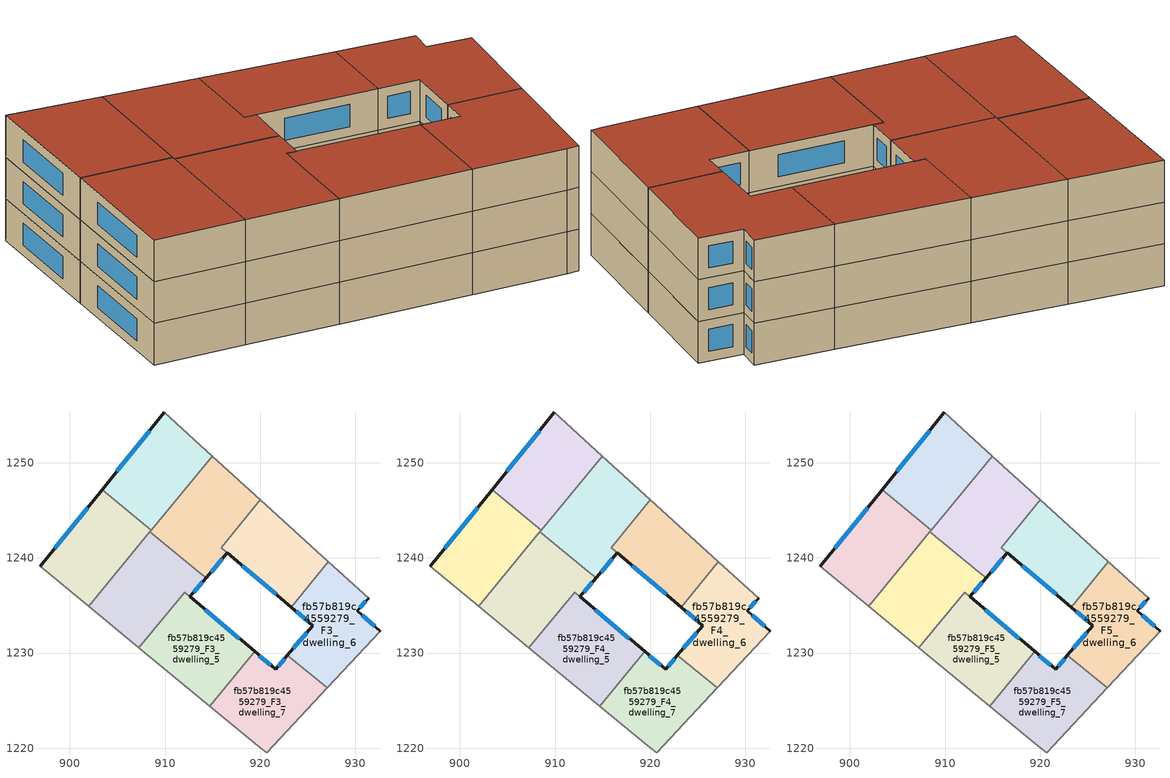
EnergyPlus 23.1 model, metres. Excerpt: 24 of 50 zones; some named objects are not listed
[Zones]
fb57b819c4559279_F3_dwelling_0
 floor to fb57b819c4559279_F2_dwelling_0 (EU_floor_Construction): 914.97,1250.72 908.56,1242.93 903.38,1247.19 909.94,1255.3 z9
 wall outside (EU_wall_Construction): 909.94,1255.3 903.38,1247.19 z9:12
 wall to fb57b819c4559279_F3_dwelling_1 (EU_wall_Construction): 903.38,1247.19 908.56,1242.93 z9:12
 wall adiabatic (EU_wall_Construction): 914.97,1250.72 909.94,1255.3 z9:12
 wall to fb57b819c4559279_F3_dwelling_2 (EU_wall_Construction): 908.56,1242.93 914.97,1250.72 z9:12
 window (EU_Window_Construction): 908.4,1253.4 904.92,1249.1 z9.7:11.3
fb57b819c4559279_F3_dwelling_1
 floor to fb57b819c4559279_F2_dwelling_1 (EU_floor_Construction): 908.56,1242.93 901.96,1234.91 896.85,1239.11 903.38,1247.19 z9
 wall outside (EU_wall_Construction): 903.38,1247.19 896.85,1239.11 z9:12
 wall adiabatic (EU_wall_Construction): 896.85,1239.11 901.96,1234.91 z9:12
 wall to fb57b819c4559279_F3_dwelling_3 (EU_wall_Construction): 901.96,1234.91 908.41,1242.75 z9:12
 wall to fb57b819c4559279_F3_dwelling_2 (EU_wall_Construction): 908.41,1242.75 908.56,1242.93 z9:12
 window (EU_Window_Construction): 901.85,1245.29 898.38,1241 z9.7:11.3
fb57b819c4559279_F3_dwelling_2
 floor to fb57b819c4559279_F2_dwelling_2 (EU_floor_Construction): 920.02,1246.11 915.89,1241.09 916.55,1240.53 914.3,1237.9 908.41,1242.75 914.97,1250.72 z9
 wall outside (EU_wall_Construction): 914.3,1237.9 916.55,1240.53 z9:12
 wall adiabatic (EU_wall_Construction): 920.02,1246.11 914.97,1250.72 z9:12
 wall to fb57b819c4559279_F3_dwelling_3 (EU_wall_Construction): 908.41,1242.75 913.68,1238.42 / 913.68,1238.41 914.3,1237.9 z9:12
 wall to fb57b819c4559279_F3_dwelling_4 (EU_wall_Construction): 915.89,1241.1 920.02,1246.11 / 916.55,1240.53 915.89,1241.09 z9:12
 window (EU_Window_Construction): 914.83,1238.52 916.03,1239.91 z9.7:11.3
fb57b819c4559279_F3_dwelling_3
 floor to fb57b819c4559279_F2_dwelling_3 (EU_floor_Construction): 914.3,1237.9 912.62,1235.93 912.04,1236.42 907.23,1230.58 901.96,1234.91 908.41,1242.75 z9
 wall outside (EU_wall_Construction): 912.62,1235.93 914.3,1237.9 z9:12
 wall to fb57b819c4559279_F3_dwelling_5 (EU_wall_Construction): 907.23,1230.58 912.04,1236.42 912.62,1235.93 z9:12
 wall adiabatic (EU_wall_Construction): 901.96,1234.91 907.23,1230.58 z9:12
 window (EU_Window_Construction): 913.01,1236.39 913.91,1237.44 z9.7:11.3
fb57b819c4559279_F3_dwelling_4
 floor to fb57b819c4559279_F2_dwelling_4 (EU_floor_Construction): 927.16,1239.6 923.25,1234.84 916.56,1240.52 915.89,1241.1 920.02,1246.11 z9
 wall outside (EU_wall_Construction): 916.56,1240.52 923.25,1234.84 z9:12
 wall adiabatic (EU_wall_Construction): 927.16,1239.6 920.02,1246.11 z9:12
 wall to fb57b819c4559279_F3_dwelling_6 (EU_wall_Construction): 923.25,1234.84 927.16,1239.6 z9:12
 window (EU_Window_Construction): 918.13,1239.19 921.68,1236.18 z9.7:11.3
fb57b819c4559279_F3_dwelling_5
 floor to fb57b819c4559279_F2_dwelling_5 (EU_floor_Construction): 919.41,1230.17 919.25,1229.97 914.69,1224.43 907.23,1230.58 912.04,1236.42 z9
 wall outside (EU_wall_Construction): 919.41,1230.17 912.62,1235.93 z9:12
 wall adiabatic (EU_wall_Construction): 907.23,1230.58 914.69,1224.43 z9:12
 wall to fb57b819c4559279_F3_dwelling_7 (EU_wall_Construction): 914.69,1224.43 919.25,1229.97 919.41,1230.17 z9:12
 window (EU_Window_Construction): 917.81,1231.52 914.22,1234.58 z9.7:11.3
fb57b819c4559279_F3_dwelling_6
 floor to fb57b819c4559279_F2_dwelling_6 (EU_floor_Construction): 931.39,1235.74 930.18,1234.46 932.6,1232.31 927.03,1226.34 922.87,1229.76 925.54,1232.9 923.25,1234.84 927.16,1239.6 z9
 wall outside (EU_wall_Construction): 923.25,1234.84 925.54,1232.9 922.87,1229.76 / 932.6,1232.31 930.18,1234.46 931.39,1235.74 z9:12
 wall adiabatic (EU_wall_Construction): 931.39,1235.74 927.16,1239.6 / 927.03,1226.34 932.6,1232.31 z9:12
 wall to fb57b819c4559279_F3_dwelling_7 (EU_wall_Construction): 922.87,1229.76 927.03,1226.34 z9:12
 window (EU_Window_Construction): 924.92,1232.16 923.5,1230.5 / 923.79,1234.38 925,1233.35 / 930.46,1234.76 931.11,1235.44 / 932.03,1232.81 930.75,1233.95 z9.7:11.3
fb57b819c4559279_F3_dwelling_7
 floor to fb57b819c4559279_F2_dwelling_7 (EU_floor_Construction): 927.03,1226.34 920.7,1219.54 919.99,1220.07 914.69,1224.43 919.41,1230.17 921.61,1228.29 922.87,1229.76 z9
 wall outside (EU_wall_Construction): 922.87,1229.76 921.61,1228.29 919.41,1230.17 z9:12
 wall adiabatic (EU_wall_Construction): 914.69,1224.43 919.99,1220.07 920.7,1219.54 927.03,1226.34 z9:12
 window (EU_Window_Construction): 921.1,1228.73 919.92,1229.73 / 922.58,1229.42 921.91,1228.64 z9.7:11.3
fb57b819c4559279_F4_dwelling_0
 floor to fb57b819c4559279_F3_dwelling_0 (EU_floor_Construction): 914.97,1250.72 908.56,1242.93 903.38,1247.19 909.94,1255.3 z12
 wall outside (EU_wall_Construction): 909.94,1255.3 903.38,1247.19 z12:15
 wall to fb57b819c4559279_F4_dwelling_1 (EU_wall_Construction): 903.38,1247.19 908.56,1242.93 z12:15
 wall adiabatic (EU_wall_Construction): 914.97,1250.72 909.94,1255.3 z12:15
 wall to fb57b819c4559279_F4_dwelling_2 (EU_wall_Construction): 908.56,1242.93 914.97,1250.72 z12:15
 window (EU_Window_Construction): 908.4,1253.4 904.92,1249.1 z12.7:14.3
fb57b819c4559279_F4_dwelling_1
 floor to fb57b819c4559279_F3_dwelling_1 (EU_floor_Construction): 908.56,1242.93 901.96,1234.91 896.85,1239.11 903.38,1247.19 z12
 wall outside (EU_wall_Construction): 903.38,1247.19 896.85,1239.11 z12:15
 wall adiabatic (EU_wall_Construction): 896.85,1239.11 901.96,1234.91 z12:15
 wall to fb57b819c4559279_F4_dwelling_3 (EU_wall_Construction): 901.96,1234.91 908.41,1242.75 z12:15
 wall to fb57b819c4559279_F4_dwelling_2 (EU_wall_Construction): 908.41,1242.75 908.56,1242.93 z12:15
 window (EU_Window_Construction): 901.85,1245.29 898.38,1241 z12.7:14.3
fb57b819c4559279_F4_dwelling_2
 floor to fb57b819c4559279_F3_dwelling_2 (EU_floor_Construction): 920.02,1246.11 915.89,1241.09 916.55,1240.53 914.3,1237.9 908.41,1242.75 914.97,1250.72 z12
 wall outside (EU_wall_Construction): 914.3,1237.9 916.55,1240.53 z12:15
 wall adiabatic (EU_wall_Construction): 920.02,1246.11 914.97,1250.72 z12:15
 wall to fb57b819c4559279_F4_dwelling_3 (EU_wall_Construction): 908.41,1242.75 913.68,1238.42 / 913.68,1238.41 914.3,1237.9 z12:15
 wall to fb57b819c4559279_F4_dwelling_4 (EU_wall_Construction): 915.89,1241.1 920.02,1246.11 / 916.55,1240.53 915.89,1241.09 z12:15
 window (EU_Window_Construction): 914.83,1238.52 916.03,1239.91 z12.7:14.3
fb57b819c4559279_F4_dwelling_3
 floor to fb57b819c4559279_F3_dwelling_3 (EU_floor_Construction): 914.3,1237.9 912.62,1235.93 912.04,1236.42 907.23,1230.58 901.96,1234.91 908.41,1242.75 z12
 wall outside (EU_wall_Construction): 912.62,1235.93 914.3,1237.9 z12:15
 wall to fb57b819c4559279_F4_dwelling_5 (EU_wall_Construction): 907.23,1230.58 912.04,1236.42 912.62,1235.93 z12:15
 wall adiabatic (EU_wall_Construction): 901.96,1234.91 907.23,1230.58 z12:15
 window (EU_Window_Construction): 913.01,1236.39 913.91,1237.44 z12.7:14.3
fb57b819c4559279_F4_dwelling_4
 floor to fb57b819c4559279_F3_dwelling_4 (EU_floor_Construction): 927.16,1239.6 923.25,1234.84 916.56,1240.52 915.89,1241.1 920.02,1246.11 z12
 wall outside (EU_wall_Construction): 916.56,1240.52 923.25,1234.84 z12:15
 wall adiabatic (EU_wall_Construction): 927.16,1239.6 920.02,1246.11 z12:15
 wall to fb57b819c4559279_F4_dwelling_6 (EU_wall_Construction): 923.25,1234.84 927.16,1239.6 z12:15
 window (EU_Window_Construction): 918.13,1239.19 921.68,1236.18 z12.7:14.3
fb57b819c4559279_F4_dwelling_5
 floor to fb57b819c4559279_F3_dwelling_5 (EU_floor_Construction): 919.41,1230.17 919.25,1229.97 914.69,1224.43 907.23,1230.58 912.04,1236.42 z12
 wall outside (EU_wall_Construction): 919.41,1230.17 912.62,1235.93 z12:15
 wall adiabatic (EU_wall_Construction): 907.23,1230.58 914.69,1224.43 z12:15
 wall to fb57b819c4559279_F4_dwelling_7 (EU_wall_Construction): 914.69,1224.43 919.25,1229.97 919.41,1230.17 z12:15
 window (EU_Window_Construction): 917.81,1231.52 914.22,1234.58 z12.7:14.3
fb57b819c4559279_F4_dwelling_6
 floor to fb57b819c4559279_F3_dwelling_6 (EU_floor_Construction): 931.39,1235.74 930.18,1234.46 932.6,1232.31 927.03,1226.34 922.87,1229.76 925.54,1232.9 923.25,1234.84 927.16,1239.6 z12
 wall outside (EU_wall_Construction): 923.25,1234.84 925.54,1232.9 922.87,1229.76 / 932.6,1232.31 930.18,1234.46 931.39,1235.74 z12:15
 wall adiabatic (EU_wall_Construction): 931.39,1235.74 927.16,1239.6 / 927.03,1226.34 932.6,1232.31 z12:15
 wall to fb57b819c4559279_F4_dwelling_7 (EU_wall_Construction): 922.87,1229.76 927.03,1226.34 z12:15
 window (EU_Window_Construction): 924.92,1232.16 923.5,1230.5 / 923.79,1234.38 925,1233.35 / 930.46,1234.76 931.11,1235.44 / 932.03,1232.81 930.75,1233.95 z12.7:14.3
fb57b819c4559279_F4_dwelling_7
 floor to fb57b819c4559279_F3_dwelling_7 (EU_floor_Construction): 927.03,1226.34 920.7,1219.54 919.99,1220.07 914.69,1224.43 919.41,1230.17 921.61,1228.29 922.87,1229.76 z12
 wall outside (EU_wall_Construction): 922.87,1229.76 921.61,1228.29 919.41,1230.17 z12:15
 wall adiabatic (EU_wall_Construction): 914.69,1224.43 919.99,1220.07 920.7,1219.54 927.03,1226.34 z12:15
 window (EU_Window_Construction): 921.1,1228.73 919.92,1229.73 / 922.58,1229.42 921.91,1228.64 z12.7:14.3
fb57b819c4559279_F5_dwelling_0
 floor to fb57b819c4559279_F4_dwelling_0 (EU_floor_Construction): 914.97,1250.72 908.56,1242.93 903.38,1247.19 909.94,1255.3 z15
 wall outside (EU_wall_Construction): 909.94,1255.3 903.38,1247.19 z15:18
 wall to fb57b819c4559279_F5_dwelling_1 (EU_wall_Construction): 903.38,1247.19 908.56,1242.93 z15:18
 wall adiabatic (EU_wall_Construction): 914.97,1250.72 909.94,1255.3 z15:18
 wall to fb57b819c4559279_F5_dwelling_2 (EU_wall_Construction): 908.56,1242.93 914.97,1250.72 z15:18
 window (EU_Window_Construction): 908.4,1253.4 904.92,1249.1 z15.7:17.3
 roof outside (EU_roof_Construction): 908.56,1242.93 914.97,1250.72 909.94,1255.3 903.38,1247.19 z18
fb57b819c4559279_F5_dwelling_1
 floor to fb57b819c4559279_F4_dwelling_1 (EU_floor_Construction): 908.56,1242.93 901.96,1234.91 896.85,1239.11 903.38,1247.19 z15
 wall outside (EU_wall_Construction): 903.38,1247.19 896.85,1239.11 z15:18
 wall adiabatic (EU_wall_Construction): 896.85,1239.11 901.96,1234.91 z15:18
 wall to fb57b819c4559279_F5_dwelling_3 (EU_wall_Construction): 901.96,1234.91 908.41,1242.75 z15:18
 wall to fb57b819c4559279_F5_dwelling_2 (EU_wall_Construction): 908.41,1242.75 908.56,1242.93 z15:18
 window (EU_Window_Construction): 901.85,1245.29 898.38,1241 z15.7:17.3
 roof outside (EU_roof_Construction): 901.96,1234.91 908.56,1242.93 903.38,1247.19 896.85,1239.11 z18
fb57b819c4559279_F5_dwelling_2
 floor to fb57b819c4559279_F4_dwelling_2 (EU_floor_Construction): 920.02,1246.11 915.89,1241.09 916.55,1240.53 914.3,1237.9 908.41,1242.75 914.97,1250.72 z15
 wall outside (EU_wall_Construction): 914.3,1237.9 916.55,1240.53 z15:18
 wall adiabatic (EU_wall_Construction): 920.02,1246.11 914.97,1250.72 z15:18
 wall to fb57b819c4559279_F5_dwelling_3 (EU_wall_Construction): 908.41,1242.75 913.68,1238.42 / 913.68,1238.41 914.3,1237.9 z15:18
 wall to fb57b819c4559279_F5_dwelling_4 (EU_wall_Construction): 915.89,1241.1 920.02,1246.11 / 916.55,1240.53 915.89,1241.09 z15:18
 window (EU_Window_Construction): 914.83,1238.52 916.03,1239.91 z15.7:17.3
 roof outside (EU_roof_Construction): 916.55,1240.53 915.89,1241.09 920.02,1246.11 914.97,1250.72 908.41,1242.75 914.3,1237.9 z18
fb57b819c4559279_F5_dwelling_3
 floor to fb57b819c4559279_F4_dwelling_3 (EU_floor_Construction): 914.3,1237.9 912.62,1235.93 912.04,1236.42 907.23,1230.58 901.96,1234.91 908.41,1242.75 z15
 wall outside (EU_wall_Construction): 912.62,1235.93 914.3,1237.9 z15:18
 wall to fb57b819c4559279_F5_dwelling_5 (EU_wall_Construction): 907.23,1230.58 912.04,1236.42 912.62,1235.93 z15:18
 wall adiabatic (EU_wall_Construction): 901.96,1234.91 907.23,1230.58 z15:18
 window (EU_Window_Construction): 913.01,1236.39 913.91,1237.44 z15.7:17.3
 roof outside (EU_roof_Construction): 912.62,1235.93 914.3,1237.9 908.41,1242.75 901.96,1234.91 907.23,1230.58 912.04,1236.42 z18
fb57b819c4559279_F5_dwelling_4
 floor to fb57b819c4559279_F4_dwelling_4 (EU_floor_Construction): 927.16,1239.6 923.25,1234.84 916.56,1240.52 915.89,1241.1 920.02,1246.11 z15
 wall outside (EU_wall_Construction): 916.56,1240.52 923.25,1234.84 z15:18
 wall adiabatic (EU_wall_Construction): 927.16,1239.6 920.02,1246.11 z15:18
 wall to fb57b819c4559279_F5_dwelling_6 (EU_wall_Construction): 923.25,1234.84 927.16,1239.6 z15:18
 window (EU_Window_Construction): 918.13,1239.19 921.68,1236.18 z15.7:17.3
 roof outside (EU_roof_Construction): 923.25,1234.84 927.16,1239.6 920.02,1246.11 915.89,1241.1 916.56,1240.52 z18
fb57b819c4559279_F5_dwelling_5
 floor to fb57b819c4559279_F4_dwelling_5 (EU_floor_Construction): 919.41,1230.17 919.25,1229.97 914.69,1224.43 907.23,1230.58 912.04,1236.42 z15
 wall outside (EU_wall_Construction): 919.41,1230.17 912.62,1235.93 z15:18
 wall adiabatic (EU_wall_Construction): 907.23,1230.58 914.69,1224.43 z15:18
 wall to fb57b819c4559279_F5_dwelling_7 (EU_wall_Construction): 914.69,1224.43 919.25,1229.97 919.41,1230.17 z15:18
 window (EU_Window_Construction): 917.81,1231.52 914.22,1234.58 z15.7:17.3
 roof outside (EU_roof_Construction): 914.69,1224.43 919.25,1229.97 919.41,1230.17 912.04,1236.42 907.23,1230.58 z18
fb57b819c4559279_F5_dwelling_6
 floor to fb57b819c4559279_F4_dwelling_6 (EU_floor_Construction): 931.39,1235.74 930.18,1234.46 932.6,1232.31 927.03,1226.34 922.87,1229.76 925.54,1232.9 923.25,1234.84 927.16,1239.6 z15
 wall outside (EU_wall_Construction): 923.25,1234.84 925.54,1232.9 922.87,1229.76 / 932.6,1232.31 930.18,1234.46 931.39,1235.74 z15:18
 wall adiabatic (EU_wall_Construction): 931.39,1235.74 927.16,1239.6 / 927.03,1226.34 932.6,1232.31 z15:18
 wall to fb57b819c4559279_F5_dwelling_7 (EU_wall_Construction): 922.87,1229.76 927.03,1226.34 z15:18
 window (EU_Window_Construction): 924.92,1232.16 923.5,1230.5 / 923.79,1234.38 925,1233.35 / 930.46,1234.76 931.11,1235.44 / 932.03,1232.81 930.75,1233.95 z15.7:17.3
 roof outside (EU_roof_Construction): 927.03,1226.34 932.6,1232.31 930.18,1234.46 931.39,1235.74 927.16,1239.6 923.25,1234.84 925.54,1232.9 922.87,1229.76 z18
fb57b819c4559279_F5_dwelling_7
 floor to fb57b819c4559279_F4_dwelling_7 (EU_floor_Construction): 927.03,1226.34 920.7,1219.54 919.99,1220.07 914.69,1224.43 919.41,1230.17 921.61,1228.29 922.87,1229.76 z15
 wall outside (EU_wall_Construction): 922.87,1229.76 921.61,1228.29 919.41,1230.17 z15:18
 wall adiabatic (EU_wall_Construction): 914.69,1224.43 919.99,1220.07 920.7,1219.54 927.03,1226.34 z15:18
 window (EU_Window_Construction): 921.1,1228.73 919.92,1229.73 / 922.58,1229.42 921.91,1228.64 z15.7:17.3
 roof outside (EU_roof_Construction): 920.7,1219.54 927.03,1226.34 922.87,1229.76 921.61,1228.29 919.41,1230.17 914.69,1224.43 919.99,1220.07 z18
[Building]
EU S2 Campaign: North Axis=0; Terrain=City; Solar Distribution=FullExterior
[Site:Location]
Budapest.Ferenc.Liszt.Intl.AP: Latitude=47.437; Longitude=19.256; Time Zone=1; Elevation=185
[SizingPeriod:WeatherFileDays]
AnnualSizingPeriod: Begin Month=1; Begin Day of Month=1; End Month=12; End Day of Month=31; Day of Week for Start Day=Monday; Use Weather File Daylight Saving Period=No; Use Weather File Rain and Snow Indicators=No
[MATERIAL]
EU_InternalMass_Material: Roughness=MediumRough; Thickness=0.1; Conductivity=1; Density=1800; Specific Heat=900; Thermal Absorptance=0.9; Solar Absorptance=0.7; Visible Absorptance=0.7
[MATERIAL:NOMASS] Roughness=MediumRough; Thermal Absorptance=0.9; Solar Absorptance=0.7; Visible Absorptance=0.7
Name | Thermal Resistance
EU_wall_NoMass | 0.832559
EU_roof_NoMass | 1.39638
EU_floor_NoMass | 0.872794
[WINDOWMATERIAL:SIMPLEGLAZINGSYSTEM]
EU_Window_SimpleGlazing: UFactor=2.79869; Solar Heat Gain Coefficient=0.75; Visible Transmittance=0.75
[CONSTRUCTION]
EU_wall_Construction: EU_wall_NoMass
EU_roof_Construction: EU_roof_NoMass
EU_floor_Construction: EU_floor_NoMass
EU_Window_Construction: EU_Window_SimpleGlazing
EU_InternalMass_Construction: EU_InternalMass_Material
[ZONE] Type=1; Multiplier=1; Ceiling Height=autocalculate; Floor Area=autocalculate; Part of Total Floor Area=Yes
Name | Volume
fb57b819c4559279_F3_dwelling_0; fb57b819c4559279_F4_dwelling_0; fb57b819c4559279_F5_dwelling_0; fb57b819c4559279_F3_dwelling_7; fb57b819c4559279_F4_dwelling_7; fb57b819c4559279_F5_dwelling_7 | 207.711
fb57b819c4559279_F3_dwelling_1; fb57b819c4559279_F4_dwelling_1; fb57b819c4559279_F5_dwelling_1 | 207.722
fb57b819c4559279_F3_dwelling_2; fb57b819c4559279_F4_dwelling_2; fb57b819c4559279_F5_dwelling_2 | 216.457
fb57b819c4559279_F3_dwelling_3; fb57b819c4559279_F4_dwelling_3; fb57b819c4559279_F5_dwelling_3 | 213.773
fb57b819c4559279_F3_dwelling_4; fb57b819c4559279_F4_dwelling_4; fb57b819c4559279_F5_dwelling_4 | 183.426
fb57b819c4559279_F3_dwelling_5; fb57b819c4559279_F4_dwelling_5; fb57b819c4559279_F5_dwelling_5 | 217.203
fb57b819c4559279_F3_dwelling_6; fb57b819c4559279_F4_dwelling_6; fb57b819c4559279_F5_dwelling_6 | 207.719
[INTERNALMASS] Construction=EU_InternalMass_Construction
Name | Zone or ZoneList | Surface Area
fb57b819c4559279_F3_dwelling_0_EU_InternalMass | fb57b819c4559279_F3_dwelling_0 | 69.2369
fb57b819c4559279_F3_dwelling_1_EU_InternalMass | fb57b819c4559279_F3_dwelling_1 | 69.2407
fb57b819c4559279_F3_dwelling_2_EU_InternalMass | fb57b819c4559279_F3_dwelling_2 | 72.1527
fb57b819c4559279_F3_dwelling_3_EU_InternalMass | fb57b819c4559279_F3_dwelling_3 | 71.2515
fb57b819c4559279_F3_dwelling_4_EU_InternalMass | fb57b819c4559279_F3_dwelling_4 | 61.1443
fb57b819c4559279_F3_dwelling_5_EU_InternalMass | fb57b819c4559279_F3_dwelling_5 | 72.4013
fb57b819c4559279_F3_dwelling_6_EU_InternalMass | fb57b819c4559279_F3_dwelling_6 | 69.2396
fb57b819c4559279_F3_dwelling_7_EU_InternalMass | fb57b819c4559279_F3_dwelling_7 | 69.2369
fb57b819c4559279_F4_dwelling_0_EU_InternalMass | fb57b819c4559279_F4_dwelling_0 | 69.2369
fb57b819c4559279_F4_dwelling_1_EU_InternalMass | fb57b819c4559279_F4_dwelling_1 | 69.2407
fb57b819c4559279_F4_dwelling_2_EU_InternalMass | fb57b819c4559279_F4_dwelling_2 | 72.1527
fb57b819c4559279_F4_dwelling_3_EU_InternalMass | fb57b819c4559279_F4_dwelling_3 | 71.2515
fb57b819c4559279_F4_dwelling_4_EU_InternalMass | fb57b819c4559279_F4_dwelling_4 | 61.1443
fb57b819c4559279_F4_dwelling_5_EU_InternalMass | fb57b819c4559279_F4_dwelling_5 | 72.4013
fb57b819c4559279_F4_dwelling_6_EU_InternalMass | fb57b819c4559279_F4_dwelling_6 | 69.2396
fb57b819c4559279_F4_dwelling_7_EU_InternalMass | fb57b819c4559279_F4_dwelling_7 | 69.2369
fb57b819c4559279_F5_dwelling_0_EU_InternalMass | fb57b819c4559279_F5_dwelling_0 | 69.2369
fb57b819c4559279_F5_dwelling_1_EU_InternalMass | fb57b819c4559279_F5_dwelling_1 | 69.2407
fb57b819c4559279_F5_dwelling_2_EU_InternalMass | fb57b819c4559279_F5_dwelling_2 | 72.1527
fb57b819c4559279_F5_dwelling_3_EU_InternalMass | fb57b819c4559279_F5_dwelling_3 | 71.2515
fb57b819c4559279_F5_dwelling_4_EU_InternalMass | fb57b819c4559279_F5_dwelling_4 | 61.1443
fb57b819c4559279_F5_dwelling_5_EU_InternalMass | fb57b819c4559279_F5_dwelling_5 | 72.4013
fb57b819c4559279_F5_dwelling_6_EU_InternalMass | fb57b819c4559279_F5_dwelling_6 | 69.2396
fb57b819c4559279_F5_dwelling_7_EU_InternalMass | fb57b819c4559279_F5_dwelling_7 | 69.2369
[OTHEREQUIPMENT] Fuel Type=Electricity; Design Level Calculation Method=Watts/Area; Power per Zone Floor Area=1; Fraction Latent=0; Fraction Radiant=0; Fraction Lost=0; Carbon Dioxide Generation Rate=0; EndUse Subcategory=EU_Step8_InternalGains
Name | Zone or ZoneList or Space or SpaceList | Schedule
EU_Step8_InternalGain_fb57b819c4559279_F3_dwelling_0_f000 | fb57b819c4559279_F3_dwelling_0 | EU_Step8_GainSchedule_fb57b819c4559279_F3_dwelling_0_f000
EU_Step8_InternalGain_fb57b819c4559279_F3_dwelling_1_f000 | fb57b819c4559279_F3_dwelling_1 | EU_Step8_GainSchedule_fb57b819c4559279_F3_dwelling_1_f000
EU_Step8_InternalGain_fb57b819c4559279_F3_dwelling_2_f000 | fb57b819c4559279_F3_dwelling_2 | EU_Step8_GainSchedule_fb57b819c4559279_F3_dwelling_2_f000
EU_Step8_InternalGain_fb57b819c4559279_F3_dwelling_3_f000 | fb57b819c4559279_F3_dwelling_3 | EU_Step8_GainSchedule_fb57b819c4559279_F3_dwelling_3_f000
EU_Step8_InternalGain_fb57b819c4559279_F3_dwelling_4_f000 | fb57b819c4559279_F3_dwelling_4 | EU_Step8_GainSchedule_fb57b819c4559279_F3_dwelling_4_f000
EU_Step8_InternalGain_fb57b819c4559279_F3_dwelling_5_f000 | fb57b819c4559279_F3_dwelling_5 | EU_Step8_GainSchedule_fb57b819c4559279_F3_dwelling_5_f000
EU_Step8_InternalGain_fb57b819c4559279_F3_dwelling_6_f000 | fb57b819c4559279_F3_dwelling_6 | EU_Step8_GainSchedule_fb57b819c4559279_F3_dwelling_6_f000
EU_Step8_InternalGain_fb57b819c4559279_F3_dwelling_7_f000 | fb57b819c4559279_F3_dwelling_7 | EU_Step8_GainSchedule_fb57b819c4559279_F3_dwelling_7_f000
EU_Step8_InternalGain_fb57b819c4559279_F4_dwelling_0_f000 | fb57b819c4559279_F4_dwelling_0 | EU_Step8_GainSchedule_fb57b819c4559279_F4_dwelling_0_f000
EU_Step8_InternalGain_fb57b819c4559279_F4_dwelling_1_f000 | fb57b819c4559279_F4_dwelling_1 | EU_Step8_GainSchedule_fb57b819c4559279_F4_dwelling_1_f000
EU_Step8_InternalGain_fb57b819c4559279_F4_dwelling_2_f000 | fb57b819c4559279_F4_dwelling_2 | EU_Step8_GainSchedule_fb57b819c4559279_F4_dwelling_2_f000
EU_Step8_InternalGain_fb57b819c4559279_F4_dwelling_3_f000 | fb57b819c4559279_F4_dwelling_3 | EU_Step8_GainSchedule_fb57b819c4559279_F4_dwelling_3_f000
EU_Step8_InternalGain_fb57b819c4559279_F4_dwelling_4_f000 | fb57b819c4559279_F4_dwelling_4 | EU_Step8_GainSchedule_fb57b819c4559279_F4_dwelling_4_f000
EU_Step8_InternalGain_fb57b819c4559279_F4_dwelling_5_f000 | fb57b819c4559279_F4_dwelling_5 | EU_Step8_GainSchedule_fb57b819c4559279_F4_dwelling_5_f000
EU_Step8_InternalGain_fb57b819c4559279_F4_dwelling_6_f000 | fb57b819c4559279_F4_dwelling_6 | EU_Step8_GainSchedule_fb57b819c4559279_F4_dwelling_6_f000
EU_Step8_InternalGain_fb57b819c4559279_F4_dwelling_7_f000 | fb57b819c4559279_F4_dwelling_7 | EU_Step8_GainSchedule_fb57b819c4559279_F4_dwelling_7_f000
EU_Step8_InternalGain_fb57b819c4559279_F5_dwelling_0_f000 | fb57b819c4559279_F5_dwelling_0 | EU_Step8_GainSchedule_fb57b819c4559279_F5_dwelling_0_f000
EU_Step8_InternalGain_fb57b819c4559279_F5_dwelling_1_f000 | fb57b819c4559279_F5_dwelling_1 | EU_Step8_GainSchedule_fb57b819c4559279_F5_dwelling_1_f000
EU_Step8_InternalGain_fb57b819c4559279_F5_dwelling_2_f000 | fb57b819c4559279_F5_dwelling_2 | EU_Step8_GainSchedule_fb57b819c4559279_F5_dwelling_2_f000
EU_Step8_InternalGain_fb57b819c4559279_F5_dwelling_3_f000 | fb57b819c4559279_F5_dwelling_3 | EU_Step8_GainSchedule_fb57b819c4559279_F5_dwelling_3_f000
EU_Step8_InternalGain_fb57b819c4559279_F5_dwelling_4_f000 | fb57b819c4559279_F5_dwelling_4 | EU_Step8_GainSchedule_fb57b819c4559279_F5_dwelling_4_f000
EU_Step8_InternalGain_fb57b819c4559279_F5_dwelling_5_f000 | fb57b819c4559279_F5_dwelling_5 | EU_Step8_GainSchedule_fb57b819c4559279_F5_dwelling_5_f000
EU_Step8_InternalGain_fb57b819c4559279_F5_dwelling_6_f000 | fb57b819c4559279_F5_dwelling_6 | EU_Step8_GainSchedule_fb57b819c4559279_F5_dwelling_6_f000
EU_Step8_InternalGain_fb57b819c4559279_F5_dwelling_7_f000 | fb57b819c4559279_F5_dwelling_7 | EU_Step8_GainSchedule_fb57b819c4559279_F5_dwelling_7_f000
[ZONEVENTILATION:DESIGNFLOWRATE] Schedule=EU_AlwaysOn; Design Flow Rate Calculation Method=AirChanges/Hour; Air Changes per Hour=0.475469; Ventilation Type=Natural; Fan Pressure Rise=0; Fan Total Efficiency=1; Constant Term Coefficient=1; Temperature Term Coefficient=0; Velocity Term Coefficient=0; Velocity Squared Term Coefficient=0; Minimum Indoor Temperature=-100; Maximum Indoor Temperature=100; Delta Temperature=-100; Minimum Outdoor Temperature=-100; Maximum Outdoor Temperature=100; Maximum Wind Speed=40
Name | Zone or ZoneList or Space or SpaceList
EU_ConstantAir_fb57b819c4559279_F3_dwelling_0 | fb57b819c4559279_F3_dwelling_0
EU_ConstantAir_fb57b819c4559279_F3_dwelling_1 | fb57b819c4559279_F3_dwelling_1
EU_ConstantAir_fb57b819c4559279_F3_dwelling_2 | fb57b819c4559279_F3_dwelling_2
EU_ConstantAir_fb57b819c4559279_F3_dwelling_3 | fb57b819c4559279_F3_dwelling_3
EU_ConstantAir_fb57b819c4559279_F3_dwelling_4 | fb57b819c4559279_F3_dwelling_4
EU_ConstantAir_fb57b819c4559279_F3_dwelling_5 | fb57b819c4559279_F3_dwelling_5
EU_ConstantAir_fb57b819c4559279_F3_dwelling_6 | fb57b819c4559279_F3_dwelling_6
EU_ConstantAir_fb57b819c4559279_F3_dwelling_7 | fb57b819c4559279_F3_dwelling_7
EU_ConstantAir_fb57b819c4559279_F4_dwelling_0 | fb57b819c4559279_F4_dwelling_0
EU_ConstantAir_fb57b819c4559279_F4_dwelling_1 | fb57b819c4559279_F4_dwelling_1
EU_ConstantAir_fb57b819c4559279_F4_dwelling_2 | fb57b819c4559279_F4_dwelling_2
EU_ConstantAir_fb57b819c4559279_F4_dwelling_3 | fb57b819c4559279_F4_dwelling_3
EU_ConstantAir_fb57b819c4559279_F4_dwelling_4 | fb57b819c4559279_F4_dwelling_4
EU_ConstantAir_fb57b819c4559279_F4_dwelling_5 | fb57b819c4559279_F4_dwelling_5
EU_ConstantAir_fb57b819c4559279_F4_dwelling_6 | fb57b819c4559279_F4_dwelling_6
EU_ConstantAir_fb57b819c4559279_F4_dwelling_7 | fb57b819c4559279_F4_dwelling_7
EU_ConstantAir_fb57b819c4559279_F5_dwelling_0 | fb57b819c4559279_F5_dwelling_0
EU_ConstantAir_fb57b819c4559279_F5_dwelling_1 | fb57b819c4559279_F5_dwelling_1
EU_ConstantAir_fb57b819c4559279_F5_dwelling_2 | fb57b819c4559279_F5_dwelling_2
EU_ConstantAir_fb57b819c4559279_F5_dwelling_3 | fb57b819c4559279_F5_dwelling_3
EU_ConstantAir_fb57b819c4559279_F5_dwelling_4 | fb57b819c4559279_F5_dwelling_4
EU_ConstantAir_fb57b819c4559279_F5_dwelling_5 | fb57b819c4559279_F5_dwelling_5
EU_ConstantAir_fb57b819c4559279_F5_dwelling_6 | fb57b819c4559279_F5_dwelling_6
EU_ConstantAir_fb57b819c4559279_F5_dwelling_7 | fb57b819c4559279_F5_dwelling_7
[HVACTEMPLATE:ZONE:IDEALLOADSAIRSYSTEM] System Availability Schedule=EU_AlwaysOn; Maximum Heating Supply Air Temperature=50; Minimum Cooling Supply Air Temperature=13; Maximum Heating Supply Air Humidity Ratio=0.0156; Minimum Cooling Supply Air Humidity Ratio=0.0077; Heating Limit=NoLimit; Cooling Limit=NoLimit; Heating Availability Schedule=EU_AlwaysOn; Cooling Availability Schedule=EU_CoolingOff; Dehumidification Control Type=ConstantSensibleHeatRatio; Cooling Sensible Heat Ratio=0.7; Dehumidification Setpoint=60; Humidification Control Type=None; Humidification Setpoint=30; Outdoor Air Method=None; Outdoor Air Flow Rate per Person=0.00944; Outdoor Air Flow Rate per Zone Floor Area=0; Outdoor Air Flow Rate per Zone=0; Demand Controlled Ventilation Type=None; Outdoor Air Economizer Type=NoEconomizer; Heat Recovery Type=None; Sensible Heat Recovery Effectiveness=0.7; Latent Heat Recovery Effectiveness=0.65
Name | Template Thermostat
fb57b819c4559279_F3_dwelling_0 | EU_HeatOnly_fb57b819c4559279_F3_dwelling_0
fb57b819c4559279_F3_dwelling_1 | EU_HeatOnly_fb57b819c4559279_F3_dwelling_1
fb57b819c4559279_F3_dwelling_2 | EU_HeatOnly_fb57b819c4559279_F3_dwelling_2
fb57b819c4559279_F3_dwelling_3 | EU_HeatOnly_fb57b819c4559279_F3_dwelling_3
fb57b819c4559279_F3_dwelling_4 | EU_HeatOnly_fb57b819c4559279_F3_dwelling_4
fb57b819c4559279_F3_dwelling_5 | EU_HeatOnly_fb57b819c4559279_F3_dwelling_5
fb57b819c4559279_F3_dwelling_6 | EU_HeatOnly_fb57b819c4559279_F3_dwelling_6
fb57b819c4559279_F3_dwelling_7 | EU_HeatOnly_fb57b819c4559279_F3_dwelling_7
fb57b819c4559279_F4_dwelling_0 | EU_HeatOnly_fb57b819c4559279_F4_dwelling_0
fb57b819c4559279_F4_dwelling_1 | EU_HeatOnly_fb57b819c4559279_F4_dwelling_1
fb57b819c4559279_F4_dwelling_2 | EU_HeatOnly_fb57b819c4559279_F4_dwelling_2
fb57b819c4559279_F4_dwelling_3 | EU_HeatOnly_fb57b819c4559279_F4_dwelling_3
fb57b819c4559279_F4_dwelling_4 | EU_HeatOnly_fb57b819c4559279_F4_dwelling_4
fb57b819c4559279_F4_dwelling_5 | EU_HeatOnly_fb57b819c4559279_F4_dwelling_5
fb57b819c4559279_F4_dwelling_6 | EU_HeatOnly_fb57b819c4559279_F4_dwelling_6
fb57b819c4559279_F4_dwelling_7 | EU_HeatOnly_fb57b819c4559279_F4_dwelling_7
fb57b819c4559279_F5_dwelling_0 | EU_HeatOnly_fb57b819c4559279_F5_dwelling_0
fb57b819c4559279_F5_dwelling_1 | EU_HeatOnly_fb57b819c4559279_F5_dwelling_1
fb57b819c4559279_F5_dwelling_2 | EU_HeatOnly_fb57b819c4559279_F5_dwelling_2
fb57b819c4559279_F5_dwelling_3 | EU_HeatOnly_fb57b819c4559279_F5_dwelling_3
fb57b819c4559279_F5_dwelling_4 | EU_HeatOnly_fb57b819c4559279_F5_dwelling_4
fb57b819c4559279_F5_dwelling_5 | EU_HeatOnly_fb57b819c4559279_F5_dwelling_5
fb57b819c4559279_F5_dwelling_6 | EU_HeatOnly_fb57b819c4559279_F5_dwelling_6
fb57b819c4559279_F5_dwelling_7 | EU_HeatOnly_fb57b819c4559279_F5_dwelling_7
[SIZING:ZONE] Zone Cooling Design Supply Air Temperature Input Method=SupplyAirTemperature; Zone Cooling Design Supply Air Temperature=13; Zone Heating Design Supply Air Temperature Input Method=SupplyAirTemperature; Zone Heating Design Supply Air Temperature=50; Zone Cooling Design Supply Air Humidity Ratio=0.008; Zone Heating Design Supply Air Humidity Ratio=0.008; Cooling Design Air Flow Method=DesignDay; Cooling Design Air Flow Rate=0; Cooling Minimum Air Flow per Zone Floor Area=0.000762; Cooling Minimum Air Flow=0; Cooling Minimum Air Flow Fraction=0.2; Heating Design Air Flow Method=DesignDay; Heating Design Air Flow Rate=0; Heating Maximum Air Flow per Zone Floor Area=0.002032; Heating Maximum Air Flow=0.141576; Heating Maximum Air Flow Fraction=0.3; Account for Dedicated Outdoor Air System=No; Dedicated Outdoor Air System Control Strategy=NeutralSupplyAir; Dedicated Outdoor Air Low Setpoint Temperature for Design=autosize; Dedicated Outdoor Air High Setpoint Temperature for Design=autosize; Zone Load Sizing Method=Sensible Load Only No Latent Load; Zone Latent Cooling Design Supply Air Humidity Ratio Input Method=HumidityRatioDifference; Zone Cooling Design Supply Air Humidity Ratio Difference=0.005; Zone Latent Heating Design Supply Air Humidity Ratio Input Method=HumidityRatioDifference; Zone Humidification Design Supply Air Humidity Ratio Difference=0.005
fb57b819c4559279_F3_dwelling_0; fb57b819c4559279_F3_dwelling_1; fb57b819c4559279_F3_dwelling_2; fb57b819c4559279_F3_dwelling_3; fb57b819c4559279_F3_dwelling_4; fb57b819c4559279_F3_dwelling_5; fb57b819c4559279_F3_dwelling_6; fb57b819c4559279_F3_dwelling_7; fb57b819c4559279_F4_dwelling_0; fb57b819c4559279_F4_dwelling_1; fb57b819c4559279_F4_dwelling_2; fb57b819c4559279_F4_dwelling_3; fb57b819c4559279_F4_dwelling_4; fb57b819c4559279_F4_dwelling_5; fb57b819c4559279_F4_dwelling_6; fb57b819c4559279_F4_dwelling_7; fb57b819c4559279_F5_dwelling_0; fb57b819c4559279_F5_dwelling_1; fb57b819c4559279_F5_dwelling_2; fb57b819c4559279_F5_dwelling_3; fb57b819c4559279_F5_dwelling_4; fb57b819c4559279_F5_dwelling_5; fb57b819c4559279_F5_dwelling_6; fb57b819c4559279_F5_dwelling_7
[SCHEDULE:CONSTANT]
Name | Hourly Value
EU_AlwaysOn | 1
EU_CoolingOff | 0
[SCHEDULE:FILE] Column Number=1; Rows to Skip at Top=0; Number of Hours of Data=8760; Column Separator=Comma; Interpolate to Timestep=No; Minutes per Item=60; Adjust Schedule for Daylight Savings=Yes
Name | File
EU_Step8_GainSchedule_fb57b819c4559279_F3_dwelling_0_f000 | ../../schedules/fb57b819c4559279/fb57b819c4559279_F3_dwelling_0_f000_gain.csv
EU_Step8_GainSchedule_fb57b819c4559279_F3_dwelling_1_f000 | ../../schedules/fb57b819c4559279/fb57b819c4559279_F3_dwelling_1_f000_gain.csv
EU_Step8_GainSchedule_fb57b819c4559279_F3_dwelling_2_f000 | ../../schedules/fb57b819c4559279/fb57b819c4559279_F3_dwelling_2_f000_gain.csv
EU_Step8_GainSchedule_fb57b819c4559279_F3_dwelling_3_f000 | ../../schedules/fb57b819c4559279/fb57b819c4559279_F3_dwelling_3_f000_gain.csv
EU_Step8_GainSchedule_fb57b819c4559279_F3_dwelling_4_f000 | ../../schedules/fb57b819c4559279/fb57b819c4559279_F3_dwelling_4_f000_gain.csv
EU_Step8_GainSchedule_fb57b819c4559279_F3_dwelling_5_f000 | ../../schedules/fb57b819c4559279/fb57b819c4559279_F3_dwelling_5_f000_gain.csv
EU_Step8_GainSchedule_fb57b819c4559279_F3_dwelling_6_f000 | ../../schedules/fb57b819c4559279/fb57b819c4559279_F3_dwelling_6_f000_gain.csv
EU_Step8_GainSchedule_fb57b819c4559279_F3_dwelling_7_f000 | ../../schedules/fb57b819c4559279/fb57b819c4559279_F3_dwelling_7_f000_gain.csv
EU_Step8_GainSchedule_fb57b819c4559279_F4_dwelling_0_f000 | ../../schedules/fb57b819c4559279/fb57b819c4559279_F4_dwelling_0_f000_gain.csv
EU_Step8_GainSchedule_fb57b819c4559279_F4_dwelling_1_f000 | ../../schedules/fb57b819c4559279/fb57b819c4559279_F4_dwelling_1_f000_gain.csv
EU_Step8_GainSchedule_fb57b819c4559279_F4_dwelling_2_f000 | ../../schedules/fb57b819c4559279/fb57b819c4559279_F4_dwelling_2_f000_gain.csv
EU_Step8_GainSchedule_fb57b819c4559279_F4_dwelling_3_f000 | ../../schedules/fb57b819c4559279/fb57b819c4559279_F4_dwelling_3_f000_gain.csv
EU_Step8_GainSchedule_fb57b819c4559279_F4_dwelling_4_f000 | ../../schedules/fb57b819c4559279/fb57b819c4559279_F4_dwelling_4_f000_gain.csv
EU_Step8_GainSchedule_fb57b819c4559279_F4_dwelling_5_f000 | ../../schedules/fb57b819c4559279/fb57b819c4559279_F4_dwelling_5_f000_gain.csv
EU_Step8_GainSchedule_fb57b819c4559279_F4_dwelling_6_f000 | ../../schedules/fb57b819c4559279/fb57b819c4559279_F4_dwelling_6_f000_gain.csv
EU_Step8_GainSchedule_fb57b819c4559279_F4_dwelling_7_f000 | ../../schedules/fb57b819c4559279/fb57b819c4559279_F4_dwelling_7_f000_gain.csv
EU_Step8_GainSchedule_fb57b819c4559279_F5_dwelling_0_f000 | ../../schedules/fb57b819c4559279/fb57b819c4559279_F5_dwelling_0_f000_gain.csv
EU_Step8_GainSchedule_fb57b819c4559279_F5_dwelling_1_f000 | ../../schedules/fb57b819c4559279/fb57b819c4559279_F5_dwelling_1_f000_gain.csv
EU_Step8_GainSchedule_fb57b819c4559279_F5_dwelling_2_f000 | ../../schedules/fb57b819c4559279/fb57b819c4559279_F5_dwelling_2_f000_gain.csv
EU_Step8_GainSchedule_fb57b819c4559279_F5_dwelling_3_f000 | ../../schedules/fb57b819c4559279/fb57b819c4559279_F5_dwelling_3_f000_gain.csv
EU_Step8_GainSchedule_fb57b819c4559279_F5_dwelling_4_f000 | ../../schedules/fb57b819c4559279/fb57b819c4559279_F5_dwelling_4_f000_gain.csv
EU_Step8_GainSchedule_fb57b819c4559279_F5_dwelling_5_f000 | ../../schedules/fb57b819c4559279/fb57b819c4559279_F5_dwelling_5_f000_gain.csv
EU_Step8_GainSchedule_fb57b819c4559279_F5_dwelling_6_f000 | ../../schedules/fb57b819c4559279/fb57b819c4559279_F5_dwelling_6_f000_gain.csv
EU_Step8_GainSchedule_fb57b819c4559279_F5_dwelling_7_f000 | ../../schedules/fb57b819c4559279/fb57b819c4559279_F5_dwelling_7_f000_gain.csv
